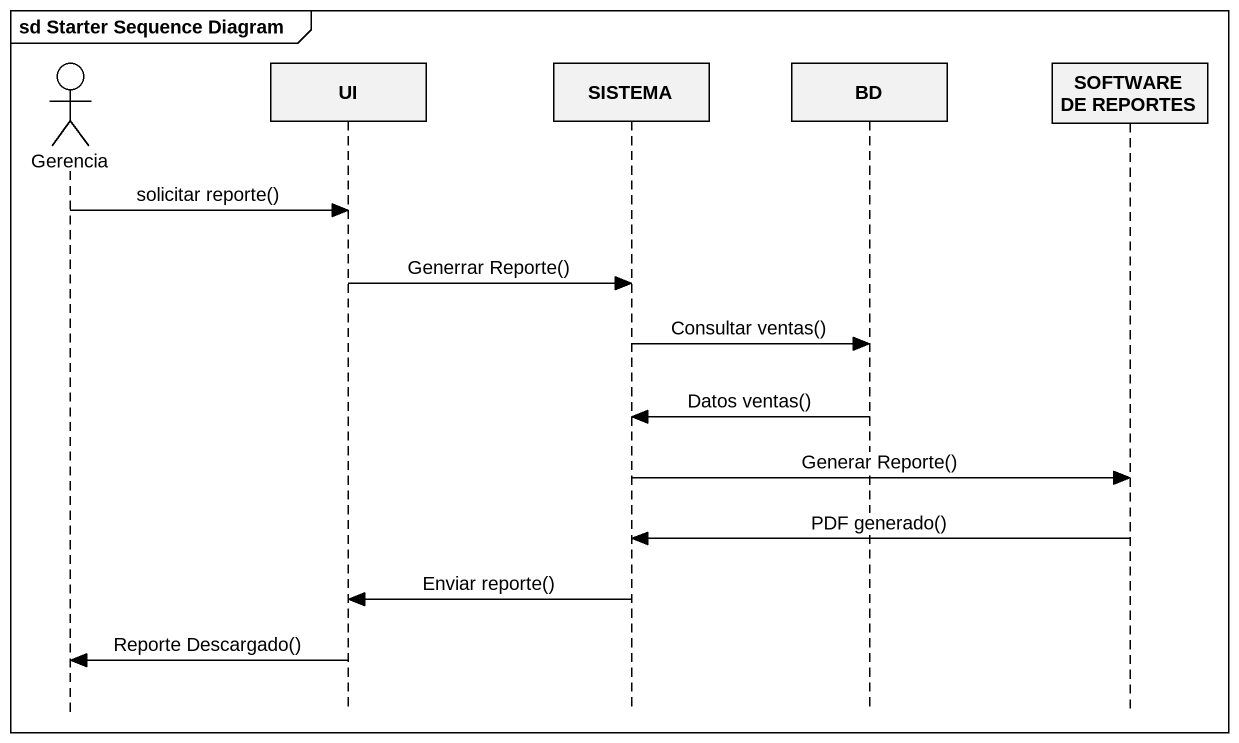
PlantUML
@startuml
mainframe sd Starter Sequence Diagram
hide footbox
actor Gerencia
participant UI
participant SISTEMA
participant BD
participant "SOFTWARE DE REPORTES" as SOFTWARE_DE_REPORTES

Gerencia -> UI : solicitar reporte()
UI -> SISTEMA : Generrar Reporte()
SISTEMA -> BD : Consultar ventas()
BD -> SISTEMA : Datos ventas()
SISTEMA -> SOFTWARE_DE_REPORTES : Generar Reporte()
SOFTWARE_DE_REPORTES -> SISTEMA : PDF generado()
SISTEMA -> UI : Enviar reporte()
UI -> Gerencia : Reporte Descargado()
@enduml
